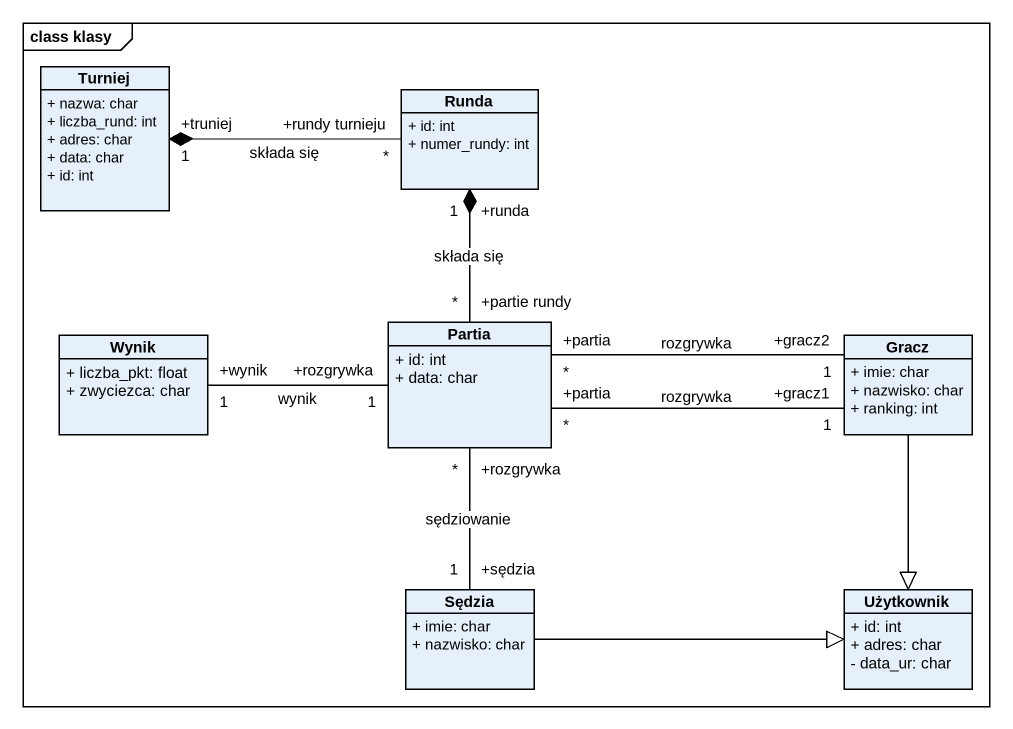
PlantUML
@startuml
mainframe class klasy
hide circle
hide empty members
skinparam classAttributeIconSize 0
class Turniej {
  + nazwa: char
  + liczba_rund: int
  + adres: char
  + data: char
  + id: int
}
class Runda {
  + id: int
  + numer_rundy: int
}
class Partia {
  + id: int
  + data: char
}
class Wynik {
  + liczba_pkt: float
  + zwyciezca: char
}
class Gracz {
  + imie: char
  + nazwisko: char
  + ranking: int
}
class Sędzia {
  + imie: char
  + nazwisko: char
}
class Użytkownik {
  + id: int
  + adres: char
  - data_ur: char
}
Runda "+rundy turnieju\n*" -left-* "+truniej\n1" Turniej : składa się
Partia "+partie rundy\n*" -up-* "+runda\n1" Runda : składa się
Partia "+partia\n*" -right- "+gracz1\n1" Gracz : rozgrywka
Wynik "+wynik\n1" -right- "+rozgrywka\n1" Partia : wynik
Gracz "+gracz2\n1" -left- "+partia\n*" Partia : rozgrywka
Gracz --|> Użytkownik
Sędzia "+sędzia\n1" -up- "+rozgrywka\n*" Partia : sędziowanie
Sędzia -right-|> Użytkownik
@enduml
